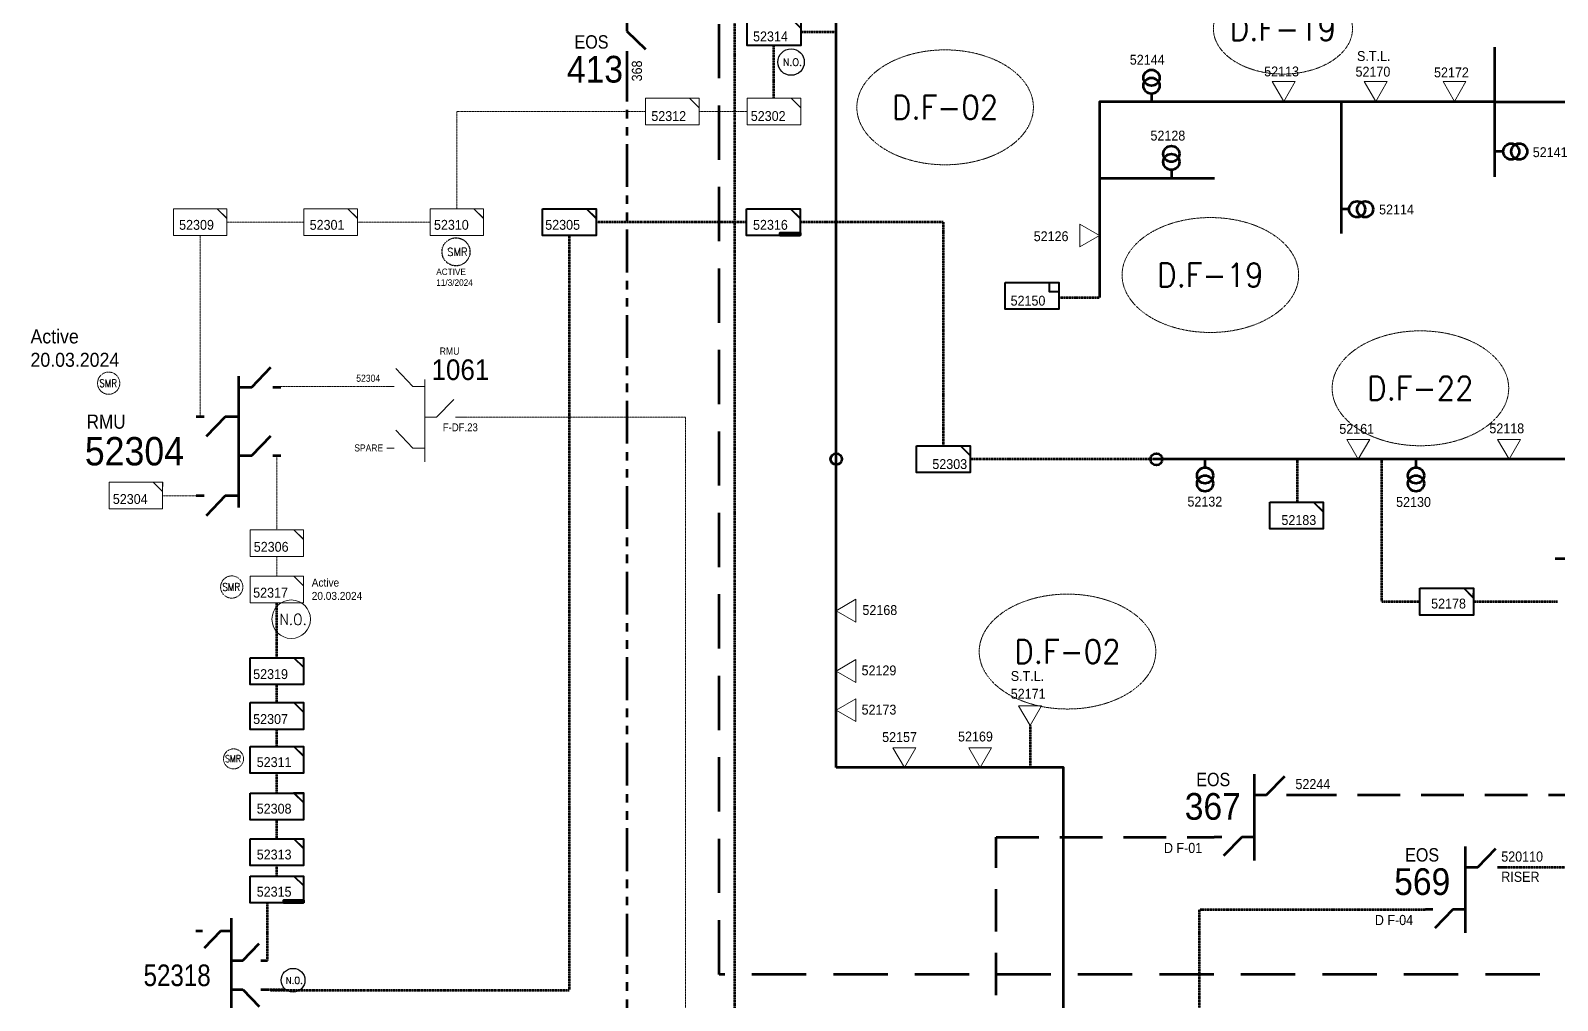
# Model space of a CAD drawing. Header units: metres. Extents: x 65984 to 144644, y -19036 to 23726.
# Drawn here: x 108153 to 108724, y 21144 to 21507 of the extents above; entities that cross this region are included whole.
import ezdxf
from ezdxf.enums import TextEntityAlignment as Align

# ---------------------------------------------------------------- set-up
doc = ezdxf.new("R2010")
doc.units = ezdxf.units.M
doc.header["$MEASUREMENT"] = 0
for name, pattern in [('( Phantom )', [2.5, 1.25, -0.25, 0.25, -0.25, 0.25, -0.25]), ('DGN Style 3', [0.013877, 0, -0.013877]), ('HIDDEN2', [2381.25, 1587.5, -793.75])]:
    doc.linetypes.add(name, pattern=pattern)
doc.layers.get('0').update_dxf_attribs({"color": 95, "lineweight": 40})
for name, color, linetype, lineweight in [('CONTRACTOR NAME', 95, 'Continuous', 40), ('d_eos', 111, 'Continuous', 40), ('d_eos no', 121, 'Continuous', 40), ('d_oh branch', 94, 'Continuous', 40), ('d_switch', 95, 'Continuous', 40), ('d_tf', 1, 'Continuous', 40), ('d_tf no', 6, 'Continuous', 40), ('d_ug cable', 95, 'Continuous', 40), ('d_ug tf', 1, 'Continuous', 40), ('FDR  2  05', 154, 'Continuous', 40), ('FDR  2  19', 172, 'Continuous', 40), ('fedr no', 95, 'Continuous', 40), ('Level 37', 7, 'Continuous', 0), ('O H MAIN FEEDER', 4, 'Continuous', 100), ('SW N O', 114, 'Continuous', 30)]:
    doc.layers.add(name, color=color, linetype=linetype, lineweight=lineweight)
doc.styles.add('NASKHF', font='naskhf.shx', dxfattribs={"height": 8})
doc.styles.add('Style-Arial', font='arial.ttf')
doc.styles.add('Style-ENGINEERING', font='ENGINEERING.shx')
doc.styles.add('Style-msdefault', font='msdefault.shx')
doc.styles.add('Style-STANDARD', font='STANDARD.shx')

# ---------------------------------------------------------------- blocks, each defined once
blk = doc.blocks.new('TF3_9')
at = {"layer": 'd_ug tf', "color": 3, "linetype": 'Continuous', "lineweight": 40}
for p, q in [((11.3, 9), (18.3, 9)), ((18.3, 9), (18.3, 2))]:
    blk.add_line(p, q, dxfattribs=at)
at = {"layer": 'd_ug tf', "color": 3, "linetype": 'Continuous', "lineweight": 40, "flags": 128}
blk.add_lwpolyline([(-21.7, 9), (18.3, 9), (18.3, -11), (-21.7, -11)], close=True, dxfattribs=at)
blk.add_lwpolyline([(18.3, 2), (11.3, 2), (11.3, 9)], dxfattribs=at)
blk = doc.blocks.new('TFU_74')
at = {"layer": 'd_tf', "color": 3, "linetype": 'Continuous', "lineweight": 70, "ltscale": 0.000390876}
blk.add_line((0, 10), (0, 0), dxfattribs=at)
for centre in [(0, 30), (0, 20)]:
    blk.add_circle(centre, 10, dxfattribs=at)
blk = doc.blocks.new('TFU_5')
at = {"layer": 'd_tf', "color": 5, "linetype": 'Continuous', "lineweight": 70, "ltscale": 0.000390876}
blk.add_line((0, 10), (0, 0), dxfattribs=at)
for centre in [(0, 30), (0, 20)]:
    blk.add_circle(centre, 10, dxfattribs=at)
blk = doc.blocks.new('*U846')
at = {"layer": 'd_eos', "color": 7, "linetype": 'Continuous', "lineweight": 211, "ltscale": 0.638341}
for p, q in [((-12.95, 12.1), (-12.95, 14.93)), ((-12.95, 4.66), (-5.94, 11.45)), ((11.34, 12.1), (11.34, 14.92)), ((11.34, 4.66), (18.34, 11.45)), ((14.01, 0.01), (-18.32, 0.01)), ((-12.95, 0.01), (-12.95, 4.66)), ((-0.8, 0.01), (-0.8, -4.64)), ((11.34, 0.01), (11.34, 4.66)), ((-0.8, -4.64), (6.2, -11.44)), ((-0.8, -12.09), (-0.8, -14.91))]:
    blk.add_line(p, q, dxfattribs=at)
blk = doc.blocks.new('*U827')
at = {"layer": 'd_eos', "color": 7, "linetype": 'Continuous', "lineweight": 211, "ltscale": 0.638341}
for p, q in [((0, 16.15), (0, -16.17)), ((4.65, 8.41), (11.45, 15.41)), ((0, 8.41), (4.65, 8.41)), ((12.09, 8.41), (14.92, 8.41)), ((-12.09, -7.45), (-14.92, -7.45)), ((-4.65, -7.45), (-11.44, -14.45)), ((0, -7.45), (-4.65, -7.45))]:
    blk.add_line(p, q, dxfattribs=at)
blk = doc.blocks.new('TF_8')
at = {"color": 0, "linetype": 'ByBlock', "lineweight": -2}
blk.add_line((6.3, 4.95), (9.9, 1.35), dxfattribs=at)
blk.add_3dface([(-10.1, 4.95), (9.9, 4.95), (9.9, -5.05), (-10.1, -5.05)], dxfattribs=at)
blk = doc.blocks.new('*U892')
at = {"layer": 'SW N O', "color": 3}
blk.add_circle((0, 0), 16.8, dxfattribs=at)
at = {"layer": 'SW N O', "color": 3, "style": 'Style-STANDARD'}
blk.add_text('N.O.', height=9.6, dxfattribs=at).set_placement((1.7, -0.2), align=Align.MIDDLE_CENTER)
blk = doc.blocks.new('*U2174')
at = {"layer": 'd_ug tf', "color": 11, "linetype": 'Continuous', "lineweight": 40, "flags": 128}
blk.add_lwpolyline([(11.46, 1.66), (7.33, 5.73), (11.47, 5.73)], close=True, dxfattribs=at)
at = {"layer": 'd_ug tf', "color": 11, "linetype": 'Continuous', "lineweight": 40, "xscale": 1.147979204721027, "yscale": 1.147979204721027, "zscale": 0.3630735559045985, "rotation": 359.9999999999999}
blk.add_blockref('TF_8', (0.1, 0.04), dxfattribs=at)
blk = doc.blocks.new('*U2175')
at = {"layer": 'd_ug cable', "color": 2, "linetype": 'Continuous', "lineweight": 13, "flags": 128}
blk.add_lwpolyline([(11.46, 1.66), (7.33, 5.73), (11.47, 5.73)], close=True, dxfattribs=at)
at = {"layer": 'd_ug cable', "color": 2, "linetype": 'Continuous', "lineweight": 13, "xscale": 1.147979204721027, "yscale": 1.147979204721027, "zscale": 0.3630735559045985, "rotation": 359.9999999999999}
blk.add_blockref('TF_8', (0.1, 0.04), dxfattribs=at)
blk = doc.blocks.new('*U2176')
at = {"layer": 'd_ug cable', "color": 171, "linetype": 'Continuous', "lineweight": 13, "flags": 128}
blk.add_lwpolyline([(11.46, 1.66), (7.33, 5.73), (11.47, 5.73)], close=True, dxfattribs=at)
at = {"layer": 'd_ug cable', "color": 171, "linetype": 'Continuous', "lineweight": 13, "xscale": 1.147979204721027, "yscale": 1.147979204721027, "zscale": 0.3630735559045985, "rotation": 359.9999999999999}
blk.add_blockref('TF_8', (0.1, 0.04), dxfattribs=at)
blk = doc.blocks.new('*U2221')
at = {"layer": 'd_ug tf', "color": 2, "linetype": 'Continuous', "lineweight": 40, "flags": 128}
blk.add_lwpolyline([(11.46, 1.66), (7.33, 5.73), (11.47, 5.73)], close=True, dxfattribs=at)
at = {"layer": 'd_ug tf', "color": 2, "linetype": 'Continuous', "lineweight": 40, "xscale": 1.147979204721027, "yscale": 1.147979204721027, "zscale": 0.3630735559045985, "rotation": 359.9999999999999}
blk.add_blockref('TF_8', (0.1, 0.04), dxfattribs=at)
blk = doc.blocks.new('*U2274')
at = {"layer": 'd_ug tf', "color": 5, "linetype": 'Continuous', "lineweight": 40, "flags": 128}
blk.add_lwpolyline([(11.46, 1.66), (7.33, 5.73), (11.47, 5.73)], close=True, dxfattribs=at)
at = {"layer": 'd_ug tf', "color": 5, "linetype": 'Continuous', "lineweight": 40, "xscale": 1.147979204721027, "yscale": 1.147979204721027, "zscale": 0.3630735559045985, "rotation": 359.9999999999999}
blk.add_blockref('TF_8', (0.1, 0.04), dxfattribs=at)
blk = doc.blocks.new('*U3765')
at = {"layer": 'd_eos', "color": 7, "linetype": 'Continuous', "lineweight": 13, "ltscale": 1.039373}
for p, q in [((-12.95, 12.1), (-12.95, 14.93)), ((11.34, 12.1), (11.34, 14.92)), ((-12.95, 4.66), (-5.94, 11.45)), ((11.34, 4.66), (18.34, 11.45)), ((14.01, 0.01), (-18.32, 0.01)), ((-12.95, 0.01), (-12.95, 4.66)), ((-0.8, 0.01), (-0.8, -4.64)), ((11.34, 0.01), (11.34, 4.66)), ((-0.8, -4.64), (6.2, -11.44)), ((-0.8, -12.09), (-0.8, -14.91))]:
    blk.add_line(p, q, dxfattribs=at)
blk = doc.blocks.new('*U3766')
at = {"layer": 'd_eos', "color": 2, "linetype": 'Continuous', "lineweight": 211, "ltscale": 0.677329}
for p, q in [((0, 24.42), (0, -24.76)), ((4.93, 20.34), (12.14, 27.77)), ((0, 20.34), (4.93, 20.34)), ((12.83, 20.34), (15.83, 20.34)), ((-12.83, 9.25), (-15.82, 9.25)), ((-4.93, 9.25), (-12.14, 1.82)), ((0, 9.25), (-4.93, 9.25)), ((4.93, -5.29), (12.14, 2.14)), ((0, -5.29), (4.93, -5.29)), ((12.83, -5.29), (15.83, -5.29)), ((-12.83, -20.33), (-15.83, -20.33)), ((-4.93, -20.33), (-12.15, -27.76)), ((0, -20.33), (-4.93, -20.33))]:
    blk.add_line(p, q, dxfattribs=at)
blk = doc.blocks.new('*U3767')
at = {"layer": 'SW N O', "color": 3, "lineweight": 13}
blk.add_circle((0, 18), 16.8, dxfattribs=at)
at = {"layer": 'SW N O', "color": 3, "lineweight": 13, "style": 'Style-STANDARD'}
blk.add_text('N.O.', height=9.6, dxfattribs=at).set_placement((1.7, 17.8), align=Align.MIDDLE_CENTER)
blk = doc.blocks.new('*U3768')
at = {"layer": 'd_eos', "color": 7, "linetype": 'Continuous', "lineweight": 211, "ltscale": 0.574507}
for p, q in [((-0.02, -20.94), (-0.02, 23.24)), ((-10.9, 18.41), (-13.44, 18.41)), ((-4.2, 18.4), (-10.32, 12.1)), ((-0.02, 18.4), (-4.2, 18.4)), ((4.17, 7.47), (10.28, 13.78)), ((-0.02, 7.47), (4.17, 7.47)), ((10.87, 7.47), (13.41, 7.47)), ((-0.02, -3.46), (4.17, -3.46)), ((4.17, -3.46), (10.28, -9.76)), ((10.87, -3.46), (13.41, -3.46)), ((-0.02, -16.93), (4.17, -16.93)), ((4.17, -16.93), (10.28, -23.23)), ((10.87, -16.93), (13.41, -16.93))]:
    blk.add_line(p, q, dxfattribs=at)
blk = doc.blocks.new('*U3894')
at = {"layer": 'SW N O', "color": 2, "linetype": 'DGN Style 3'}
blk.add_circle((0, 0), 16.8, dxfattribs=at)
at = {"layer": 'SW N O', "color": 1, "linetype": 'DGN Style 3', "style": 'Style-STANDARD'}
blk.add_text('SMR', height=9.6, dxfattribs=at).set_placement((1.7, -0.2), align=Align.MIDDLE_CENTER)

msp = doc.modelspace()

# ---------------------------------------------------------------- linework, layer by layer
at = {"layer": 'CONTRACTOR NAME', "color": 11, "lineweight": 211, "ltscale": 0.498271, "flags": 128}
for points in [[(108438.76, 21429.8), (108433.34, 21429.8), (108433.34, 21430.78), (108438.76, 21430.78)], [(108440.76, 21429.8), (108438.76, 21429.8), (108438.76, 21430.78), (108440.76, 21430.78)], [(108253.03, 21180.08), (108247.61, 21180.08), (108247.61, 21181.07), (108253.03, 21181.07)], [(108255.03, 21180.08), (108253.03, 21180.08), (108253.03, 21181.07), (108255.03, 21181.07)]]:
    msp.add_lwpolyline(points, close=True, dxfattribs=at)
at = {"layer": 'd_oh branch', "color": 3, "linetype": 'Continuous', "lineweight": 100}
for p, q in [((108643.13, 21479.8), (108643.13, 21430.59)), ((108700.54, 21479.8), (108700.54, 21451.76)), ((108552.79, 21451.23), (108595.79, 21451.23))]:
    msp.add_line(p, q, dxfattribs=at)
at = {"layer": 'd_oh branch', "color": 3, "linetype": 'Continuous', "lineweight": 100, "flags": 128}
for points in [[(108700.54, 21500.3), (108700.54, 21479.8), (108783.74, 21479.8)], [(108700.54, 21479.8), (108552.79, 21479.8), (108552.79, 21406.6)]]:
    msp.add_lwpolyline(points, dxfattribs=at)
at = {"layer": 'd_tf', "color": 3, "linetype": 'Continuous', "lineweight": 0, "ltscale": 0.000426762, "flags": 128}
for points in [[(108617.37, 21487.4), (108625.91, 21487.4), (108621.64, 21480.01)], [(108651.79, 21487.4), (108660.33, 21487.4), (108656.06, 21480.01)], [(108681.3, 21487.4), (108689.83, 21487.4), (108685.57, 21480.01)], [(108545.4, 21425.56), (108545.4, 21434.09), (108552.79, 21429.83)]]:
    msp.add_lwpolyline(points, close=True, dxfattribs=at)
at = {"layer": 'd_tf', "color": 5, "linetype": 'Continuous', "lineweight": 0, "ltscale": 0.000426762, "flags": 128}
for points in [[(108645.3, 21353.45), (108653.83, 21353.45), (108649.56, 21346.06)], [(108701.66, 21353.45), (108710.19, 21353.45), (108705.93, 21346.06)]]:
    msp.add_lwpolyline(points, close=True, dxfattribs=at)
at = {"layer": 'd_tf', "color": 11, "linetype": 'Continuous', "lineweight": 0, "ltscale": 0.000426762, "flags": 128}
for points in [[(108461.64, 21293.66), (108461.64, 21285.12), (108454.24, 21289.39)], [(108461.64, 21271.07), (108461.64, 21262.54), (108454.24, 21266.8)], [(108461.64, 21256.4), (108461.64, 21247.86), (108454.24, 21252.13)], [(108522.5, 21253.76), (108531.04, 21253.76), (108526.77, 21246.37)], [(108475.51, 21238.06), (108484.04, 21238.06), (108479.77, 21230.67)], [(108503.86, 21238.06), (108512.4, 21238.06), (108508.13, 21230.67)]]:
    msp.add_lwpolyline(points, close=True, dxfattribs=at)
at = {"layer": 'd_ug cable', "color": 11, "linetype": 'DGN Style 3', "lineweight": 106}
for p, q in [((108440.99, 21505.96), (108454.24, 21505.96)), ((108420.75, 21434.8), (108364.43, 21434.8)), ((108245.03, 21271.8), (108245.03, 21292.28)), ((108245.03, 21254.99), (108245.03, 21261.8)), ((108245.03, 21238.6), (108245.03, 21244.99)), ((108245.03, 21221.16), (108245.03, 21228.59)), ((108245.03, 21204.02), (108245.03, 21211.16)), ((108245.03, 21190.09), (108245.03, 21194.02)), ((108241.56, 21158.52), (108241.56, 21180.08)), ((108241.56, 21147.59), (108248.01, 21147.59)), ((108242.64, 21147.39), (108354.43, 21147.39))]:
    msp.add_line(p, q, dxfattribs=at)
at = {"layer": 'd_ug cable', "color": 171, "linetype": 'DGN Style 3', "lineweight": 106}
msp.add_line((108430.98, 21481.17), (108430.98, 21500.96), dxfattribs=at)
at = {"layer": 'd_ug cable', "color": 171, "linetype": 'DGN Style 3', "lineweight": 13}
for p, q in [((108402.98, 21476.17), (108420.98, 21476.17)), ((108255.19, 21434.8), (108226.37, 21434.8)), ((108302.37, 21434.8), (108275.2, 21434.8)), ((108216.37, 21361.96), (108216.37, 21429.8)), ((108286.2, 21373.33), (108245.03, 21373.33)), ((108245.03, 21319.66), (108245.03, 21347.42)), ((108216.36, 21332.37), (108202.28, 21332.37)), ((108245.03, 21302.28), (108245.03, 21309.65))]:
    msp.add_line(p, q, dxfattribs=at)
at = {"layer": 'd_ug cable', "color": 3, "linetype": 'DGN Style 3', "lineweight": 106}
msp.add_line((108537.51, 21406.58), (108552.82, 21406.58), dxfattribs=at)
at = {"layer": 'd_ug cable', "color": 5, "linetype": 'DGN Style 3', "lineweight": 100}
msp.add_line((108626.69, 21346.06), (108626.69, 21330.04), dxfattribs=at)
at = {"layer": 'd_ug cable', "color": 5, "linetype": 'DGN Style 3', "lineweight": 106}
msp.add_line((108692.58, 21292.77), (108724.05, 21292.77), dxfattribs=at)
at = {"layer": 'd_ug cable', "color": 218, "linetype": 'DGN Style 3', "lineweight": 211, "flags": 128}
for points in [[(108704.51, 21193.43), (109097.74, 21193.43), (109097.74, 22040.63), (109289.58, 22040.63)], [(108590.1, 20812.12), (108590.1, 21177.58), (108674.65, 21177.58)]]:
    msp.add_lwpolyline(points, dxfattribs=at)
at = {"layer": 'd_ug cable', "color": 134, "linetype": 'HIDDEN2', "lineweight": 211, "ltscale": 0.01}
for points in [[(108625.47, 21220.52), (109081.06, 21220.52), (109081.06, 21908.65), (109081.06, 22012.63)], [(108514.16, 20812.12), (108514.16, 21204.66), (108595.67, 21204.66)]]:
    msp.add_lwpolyline(points, dxfattribs=at)
at = {"layer": 'd_ug cable', "color": 74, "linetype": 'HIDDEN2', "lineweight": 140, "ltscale": 0.012803}
msp.add_lwpolyline([(108747.94, 21153.26), (108747.94, 21153.26), (108410.49, 21153.26), (108410.49, 21755.65), (108547.79, 21755.65)], dxfattribs=at)
at = {"layer": 'd_ug cable', "color": 251, "linetype": 'DGN Style 3', "lineweight": 106, "flags": 128}
msp.add_lwpolyline([(109137.55, 20812.12), (109137.55, 20977.11), (108416.33, 20977.11), (108416.33, 21525.01), (108501.21, 21525.01)], dxfattribs=at)
at = {"layer": 'd_ug cable', "color": 174, "linetype": '( Phantom )', "lineweight": 200, "ltscale": 12.802868, "flags": 128}
msp.add_lwpolyline([(108375.96, 21496.01), (108375.96, 20942.53), (108940.17, 20942.53)], dxfattribs=at)
at = {"layer": 'd_ug cable', "color": 171, "linetype": 'DGN Style 3', "lineweight": 13, "flags": 128}
for points in [[(108312.37, 21439.8), (108312.37, 21476.17), (108382.97, 21476.17)], [(109188.42, 20812.12), (109188.42, 20963.85), (108397.86, 20963.85), (108397.86, 21361.77), (108314.69, 21361.77)]]:
    msp.add_lwpolyline(points, dxfattribs=at)
at = {"layer": 'd_ug cable', "color": 11, "linetype": 'DGN Style 3', "lineweight": 140, "flags": 128}
msp.add_lwpolyline([(108494.36, 21351.06), (108494.36, 21434.8), (108440.76, 21434.8)], dxfattribs=at)
at = {"layer": 'd_ug cable', "color": 11, "linetype": 'DGN Style 3', "lineweight": 106, "flags": 128}
msp.add_lwpolyline([(108354.43, 21429.8), (108354.43, 21147.39), (108354.43, 21147.39), (108354.43, 21147.39)], dxfattribs=at)
at = {"layer": 'd_ug cable', "color": 5, "linetype": 'DGN Style 3', "lineweight": 158, "flags": 128}
msp.add_lwpolyline([(108573.75, 21346.06), (108504.36, 21346.06)], dxfattribs=at)
at = {"layer": 'd_ug cable', "color": 5, "linetype": 'DGN Style 3', "lineweight": 106, "flags": 128}
msp.add_lwpolyline([(108658.23, 21346.06), (108658.23, 21292.77), (108672.57, 21292.77)], dxfattribs=at)
at = {"layer": 'd_ug cable', "color": 2, "linetype": 'DGN Style 3', "lineweight": 13}
for centre, radius in [((108182.14, 21374.53), 4.16), ((108228.17, 21298.25), 4.16), ((108228.84, 21233.93), 3.75)]:
    msp.add_circle(centre, radius, dxfattribs=at)
at = {"layer": 'FDR  2  05', "color": 3, "linetype": 'Continuous', "lineweight": 100}
msp.add_line((108812.4, 21308.77), (108723.16, 21308.77), dxfattribs=at)
at = {"layer": 'FDR  2  05', "color": 5, "linetype": 'Continuous', "lineweight": 100, "flags": 128}
msp.add_lwpolyline([(108801.84, 21346.06), (108573.75, 21346.06)], dxfattribs=at)
at = {"layer": 'FDR  2  19', "color": 11, "linetype": 'DGN Style 3', "lineweight": 53}
msp.add_line((108526.77, 21246.37), (108526.77, 21231.49), dxfattribs=at)
at = {"layer": 'fedr no', "color": 82, "linetype": 'DGN Style 3', "lineweight": 13, "true_color": 0x1dc70e}
for centre, major_axis in [((108621.37, 21507.16), (26.02, 0)), ((108495.01, 21477.77), (33.02, 0)), ((108594.22, 21415.01), (33.02, 0)), ((108672.79, 21372.62), (33.02, 0)), ((108540.78, 21274.09), (33.02, 0))]:
    msp.add_ellipse(centre, major_axis=major_axis, ratio=0.651175, dxfattribs=at)
at = {"layer": 'O H MAIN FEEDER', "color": 11, "lineweight": 211, "ltscale": 0.498271, "flags": 128}
for points in [[(108454.24, 21230.67), (108454.24, 21675.01)], [(108539.23, 21092.71), (108539.23, 21230.67), (108454.24, 21230.67)]]:
    msp.add_lwpolyline(points, dxfattribs=at)
at = {"layer": 'O H MAIN FEEDER', "color": 11, "lineweight": 211, "ltscale": 0.498271}
msp.add_circle((108454.26, 21346.12), 2.1, dxfattribs=at)
at = {"layer": 'O H MAIN FEEDER', "color": 5, "lineweight": 211, "ltscale": 0.488306}
msp.add_circle((108574.03, 21346.06), 2.21, dxfattribs=at)

# ---------------------------------------------------------------- block references
at = {"layer": 'd_eos', "color": 7, "linetype": 'Continuous', "lineweight": 211, "ltscale": 0.638341}
for name, p in [('*U846', (108376.77, 21510.92)), ('*U827', (108610.59, 21212.1)), ('*U827', (108689.58, 21185))]:
    msp.add_blockref(name, p, dxfattribs=at)
at = {"layer": 'd_eos', "color": 2, "linetype": 'Continuous', "lineweight": 211, "ltscale": 0.677329}
msp.add_blockref('*U3766', (108230.7, 21352.71), dxfattribs=at)
at = {"layer": 'd_eos', "color": 7, "linetype": 'Continuous', "lineweight": 13, "ltscale": 0.519687, "xscale": 0.9516531212886368, "yscale": 0.9516531212886368, "zscale": 0.9516531212886368, "rotation": 89.99999999999997}
msp.add_blockref('*U3765', (108300.4, 21362.54), dxfattribs=at)
at = {"layer": 'd_eos', "color": 7, "linetype": 'Continuous', "lineweight": 211, "ltscale": 0.574507}
msp.add_blockref('*U3768', (108228.15, 21151.05), dxfattribs=at)
at = {"layer": 'd_tf', "color": 3, "linetype": 'Continuous', "lineweight": 70, "ltscale": 0.000390876, "xscale": 0.3, "yscale": 0.3, "zscale": 0.3}
for p, rotation in [((108572.2, 21479.84), 359.9999999999999), ((108579.62, 21451.35), 359.9999999999999), ((108700.75, 21461.24), 269.9999999999998), ((108643.11, 21439.63), 269.9999999999998)]:
    msp.add_blockref('TFU_74', p, dxfattribs=dict(at, rotation=rotation))
at = {"layer": 'd_tf', "color": 5, "linetype": 'Continuous', "lineweight": 70, "ltscale": 0.000390876, "xscale": 0.3, "yscale": 0.3, "zscale": 0.3, "rotation": 179.9999999999999}
for p in [(108592.23, 21346), (108671.14, 21346)]:
    msp.add_blockref('TFU_5', p, dxfattribs=at)
at = {"layer": 'd_ug cable', "color": 171, "linetype": 'Continuous', "lineweight": 13, "xscale": 0.8714958807233716, "yscale": 0.8714958807233716, "zscale": 0.8714958807233716}
for p in [(108392.99, 21476.18), (108431, 21476.18), (108216.38, 21434.81), (108265.21, 21434.81), (108245.04, 21314.67)]:
    msp.add_blockref('*U2176', p, dxfattribs=at)
at = {"layer": 'd_ug cable', "color": 2, "linetype": 'Continuous', "lineweight": 13}
for name, p, xscale, yscale, zscale in [('*U2175', (108312.39, 21434.81), 0.8714958807233716, 0.8714958807233716, 0.8714958807233716), ('*U2175', (108192.34, 21332.55), 0.8714958807233716, 0.8714958807233716, 0.8714958807233716), ('TF_8', (108245.13, 21297.33), 1.000459148070467, 1.000459148070467, 0.3164171083704443)]:
    msp.add_blockref(name, p, dxfattribs=dict(at, xscale=xscale, yscale=yscale, zscale=zscale))
at = {"layer": 'd_ug tf', "color": 11, "linetype": 'Continuous', "lineweight": 40}
for name, p, xscale, yscale, zscale in [('*U2174', (108431, 21505.98), 0.8714958807233716, 0.8714958807233716, 0.8714958807233716), ('*U2174', (108354.44, 21434.81), 0.8714958807233716, 0.8714958807233716, 0.8714958807233716), ('*U2174', (108430.77, 21434.81), 0.8714958807233716, 0.8714958807233716, 0.8714958807233716), ('*U2174', (108494.37, 21346.07), 0.8714958807233716, 0.8714958807233716, 0.8714958807233716), ('TF_8', (108245.13, 21266.85), 1.000459148070467, 1.000459148070467, 0.3164171083704443), ('TF_8', (108245.13, 21250.04), 1.000459148070467, 1.000459148070467, 0.3164171083704443), ('*U2174', (108245.04, 21216.17), 0.8714958807233716, 0.8714958807233716, 0.8714958807233716), ('*U2174', (108245.04, 21199.03), 0.8714958807233716, 0.8714958807233716, 0.8714958807233716), ('*U2174', (108245.04, 21185.1), 0.8714958807233716, 0.8714958807233716, 0.8714958807233716)]:
    msp.add_blockref(name, p, dxfattribs=dict(at, xscale=xscale, yscale=yscale, zscale=zscale))
at = {"layer": 'd_ug tf', "color": 3, "linetype": 'Continuous', "lineweight": 40, "xscale": 0.5002295740352335, "yscale": 0.5002295740352335, "zscale": 0.5002295740352335, "rotation": 359.9997}
msp.add_blockref('TF3_9', (108528.36, 21407.71), dxfattribs=at)
at = {"layer": 'd_ug tf', "color": 5, "linetype": 'Continuous', "lineweight": 40, "xscale": 0.8714958807233716, "yscale": 0.8714958807233716, "zscale": 0.8714958807233716}
for p in [(108626.44, 21325.05), (108682.59, 21292.79)]:
    msp.add_blockref('*U2274', p, dxfattribs=at)
at = {"layer": 'd_ug tf', "color": 2, "linetype": 'Continuous', "lineweight": 40, "xscale": 0.8714958807233716, "yscale": 0.8714958807233716, "zscale": 0.8714958807233716}
msp.add_blockref('*U2221', (108245.04, 21233.61), dxfattribs=at)
at = {"layer": 'SW N O', "color": 3}
for p, xscale, yscale, zscale in [((108437.38, 21494.71), 0.2950694635422144, 0.2950694635422144, 0.2950694635422144), ((108251.11, 21151.08), 0.265562517187993, 0.265562517187993, 0.265562517187993)]:
    msp.add_blockref('*U892', p, dxfattribs=dict(at, xscale=xscale, yscale=yscale, zscale=zscale))
at = {"layer": 'SW N O', "color": 1, "linetype": 'DGN Style 3', "xscale": 0.3119794817182941, "yscale": 0.3119794817182941, "zscale": 0.3119794817182941}
msp.add_blockref('*U3894', (108312.05, 21423.69), dxfattribs=at)
at = {"layer": 'SW N O', "color": 3, "lineweight": 13, "xscale": 0.4285862967812044, "yscale": 0.4285862967812044, "zscale": 0.4285862967812044, "rotation": 359.9999999999999}
msp.add_blockref('*U3767', (108250.41, 21278.49), dxfattribs=at)

# ---------------------------------------------------------------- texts
at = {"layer": 'CONTRACTOR NAME', "color": 11, "lineweight": 211, "style": 'Style-msdefault', "width": 0.945946}
for s, height, p in [('2016.12.12', 0.683, (108433.57, 21430.64)), ('FSC', 0.572, (108439.1, 21430.59)), ('2016.12.12', 0.683, (108247.84, 21180.92)), ('FSC', 0.572, (108253.37, 21180.87))]:
    msp.add_text(s, height=height, dxfattribs=at).set_placement(p, align=Align.TOP_LEFT)
at = {"layer": 'd_eos no', "color": 7, "linetype": 'Continuous', "lineweight": 120, "style": 'Style-Arial', "width": 0.9}
msp.add_text('413', height=10, dxfattribs=at).set_placement((108353.55, 21497.03), align=Align.TOP_LEFT)
at = {"layer": 'd_eos no', "color": 7, "linetype": 'Continuous', "lineweight": 13, "style": 'Style-Arial', "width": 0.9}
msp.add_text('1061', height=7.723, dxfattribs=at).set_placement((108302.91, 21383.43), align=Align.TOP_LEFT)
at = {"layer": 'd_eos no', "color": 121, "linetype": 'Continuous', "lineweight": 140, "style": 'Style-Arial', "width": 0.9}
msp.add_text('52304', height=10.611, dxfattribs=at).set_placement((108173.23, 21354.38), align=Align.TOP_LEFT)
at = {"layer": 'd_eos no', "color": 7, "linetype": 'Continuous', "lineweight": 140}
for s, height, style, width, p in [('367', 10, 'Style-Arial', 0.9, (108584.63, 21221.15)), ('569', 10, 'Style-Arial', 0.9, (108662.98, 21193)), ('52318', 8.1, 'Style-msdefault', 0.833333, (108195.19, 21156.99))]:
    msp.add_text(s, height=height, dxfattribs=dict(at, style=style, width=width)).set_placement(p, align=Align.TOP_LEFT)
at = {"layer": 'd_switch', "color": 174, "linetype": 'Continuous', "lineweight": 30, "style": 'Style-ENGINEERING', "width": 0.921053}
msp.add_text('368', height=3.8, rotation=90, dxfattribs=at).set_placement((108377.82, 21487.48), align=Align.TOP_LEFT)
at = {"layer": 'd_switch', "color": 134, "linetype": 'Continuous', "lineweight": 30, "style": 'Style-ENGINEERING', "width": 0.921053}
for s, p in [('52244', (108626.05, 21226.4)), ('D F-01', (108576.86, 21202.5))]:
    msp.add_text(s, height=3.8, dxfattribs=at).set_placement(p, align=Align.TOP_LEFT)
at = {"layer": 'd_switch', "color": 218, "linetype": 'Continuous', "lineweight": 30, "style": 'Style-ENGINEERING', "width": 0.921053}
for s, p in [('520110', (108703.03, 21199.28)), ('RISER', (108703.03, 21191.71)), ('D F-04', (108655.75, 21175.53))]:
    msp.add_text(s, height=3.8, dxfattribs=at).set_placement(p, align=Align.TOP_LEFT)
at = {"layer": 'd_tf no', "color": 11, "linetype": 'Continuous', "lineweight": 40, "style": 'Style-msdefault', "width": 0.945946}
for s, p in [('52314', (108423.17, 21506.15)), ('52305', (108345.43, 21435.64)), ('52316', (108423.15, 21435.64)), ('52168', (108464.08, 21291.47)), ('52319', (108236.19, 21267.5)), ('52129', (108463.76, 21268.89)), ('52171', (108519.56, 21260.15)), ('52173', (108463.76, 21254.21)), ('52307', (108236.19, 21250.69)), ('52157', (108471.46, 21243.94)), ('52169', (108499.85, 21244.15)), ('52308', (108237.52, 21217.14)), ('52313', (108237.52, 21199.99)), ('52315', (108237.52, 21186.06))]:
    msp.add_text(s, height=3.7, dxfattribs=at).set_placement(p, align=Align.TOP_LEFT)
at = {"layer": 'd_tf no', "color": 3, "linetype": 'Continuous', "lineweight": 40, "style": 'Style-msdefault', "width": 0.945946}
for s, p in [('S.T.L.', (108649.08, 21498.82)), ('52144', (108564.09, 21497.43)), ('52113', (108614.35, 21493.04)), ('52170', (108648.52, 21492.96)), ('52172', (108677.88, 21492.68)), ('52128', (108571.82, 21469.04)), ('52141', (108714.81, 21462.83)), ('52114', (108657.33, 21441.39)), ('52126', (108528.14, 21431.38)), ('52150', (108519.5, 21407.25))]:
    msp.add_text(s, height=3.7, dxfattribs=at).set_placement(p, align=Align.TOP_LEFT)
at = {"layer": 'd_tf no', "color": 5, "linetype": 'Continuous', "lineweight": 40, "style": 'Style-msdefault', "width": 0.945946}
for s, p in [('52161', (108642.44, 21359.28)), ('52118', (108698.58, 21359.47)), ('52132', (108585.65, 21332.07)), ('52130', (108663.7, 21331.92))]:
    msp.add_text(s, height=3.7, dxfattribs=at).set_placement(p, align=Align.TOP_LEFT)
at = {"layer": 'd_tf no', "color": 11, "linetype": 'Continuous', "lineweight": 40, "style": 'Style-msdefault', "width": 0.945946}
msp.add_text('52303', height=3.7, dxfattribs=at).set_placement((108503.24, 21346.1), align=Align.TOP_RIGHT)
at = {"layer": 'd_tf no', "color": 5, "linetype": 'Continuous', "lineweight": 40, "style": 'Style-msdefault', "width": 0.945946}
for s, p in [('52183', (108633.82, 21325.15)), ('52178', (108689.82, 21293.91))]:
    msp.add_text(s, height=3.7, dxfattribs=at).set_placement(p, align=Align.TOP_RIGHT)
at = {"layer": 'd_tf no', "color": 214, "linetype": 'Continuous', "lineweight": 40, "style": 'Style-msdefault', "width": 0.945946}
msp.add_text('S.T.L.', height=3.7, dxfattribs=at).set_placement((108519.56, 21266.79), align=Align.TOP_LEFT)
at = {"layer": 'd_tf no', "color": 2, "linetype": 'Continuous', "lineweight": 40, "style": 'Style-msdefault', "width": 0.945946}
msp.add_text('52311', height=3.7, dxfattribs=at).set_placement((108237.52, 21234.57), align=Align.TOP_LEFT)
at = {"layer": 'd_tf no', "color": 121, "linetype": 'Continuous', "lineweight": 40, "attachment_point": 1, "style": 'NASKHF'}
for insert, char_height in [((108152.9, 21394.65), 5.2438), ((108258.09, 21301.39), 2.9841)]:
    msp.add_mtext('\\Fmsdefault;\\H1x;\\W0.945946;Active\\P20.03.2024', dxfattribs=dict(at, insert=insert, char_height=char_height))
at = {"layer": 'd_tf no', "color": 1, "linetype": 'Continuous', "lineweight": 40, "ltscale": 0.9, "char_height": 2.8729, "attachment_point": 5, "line_spacing_factor": 1.2, "style": 'Style-STANDARD'}
for insert in [(108181.97, 21374.53), (108228, 21298.26)]:
    msp.add_mtext('\\H1x;\\W0.909091;SMR\\P', dxfattribs=dict(at, insert=insert))
at = {"layer": 'd_tf no', "color": 1, "linetype": 'Continuous', "lineweight": 40, "ltscale": 0.81, "insert": (108228.67, 21233.97), "char_height": 2.5856, "attachment_point": 5, "line_spacing_factor": 1.2, "style": 'Style-STANDARD'}
msp.add_mtext('\\H1x;\\W0.909091;SMR\\P', dxfattribs=at)
at = {"layer": 'd_ug cable', "color": 171, "linetype": 'Continuous', "lineweight": 13, "style": 'Style-msdefault', "width": 0.945946}
for s, p in [('52312', (108385.11, 21476.35)), ('52302', (108422.32, 21476.36)), ('52309', (108208.49, 21435.63)), ('52301', (108257.32, 21435.63)), ('52306', (108236.41, 21315.14))]:
    msp.add_text(s, height=3.7, dxfattribs=at).set_placement(p, align=Align.TOP_LEFT)
at = {"layer": 'd_ug cable', "color": 121, "linetype": 'Continuous', "lineweight": 13, "style": 'Style-msdefault', "width": 0.945946}
for s, p in [('52310', (108303.81, 21435.64)), ('52304', (108183.7, 21333.03)), ('52317', (108236.19, 21297.98))]:
    msp.add_text(s, height=3.7, dxfattribs=at).set_placement(p, align=Align.TOP_LEFT)
at = {"layer": 'd_ug cable', "color": 121, "linetype": 'Continuous', "lineweight": 13, "insert": (108304.67, 21417.44), "char_height": 2.4285, "attachment_point": 1, "style": 'NASKHF'}
msp.add_mtext('\\Fmsdefault;\\H1x;\\W0.945946;ACTIVE\\P11/3/2024', dxfattribs=at)
at = {"layer": 'fedr no', "color": 6, "linetype": 'Continuous', "lineweight": 40, "char_height": 8.852, "attachment_point": 5, "style": 'Style-STANDARD'}
for s, insert in [('D.F-19', (108621.37, 21507.16)), ('D.F-02', (108495.01, 21477.77)), ('D.F-19', (108594.22, 21415.01)), ('D.F-02', (108540.78, 21274.09))]:
    msp.add_mtext(s, dxfattribs=dict(at, insert=insert))
at = {"layer": 'fedr no', "color": 5, "linetype": 'Continuous', "lineweight": 40, "insert": (108672.79, 21372.62), "char_height": 8.852, "attachment_point": 5, "style": 'Style-STANDARD'}
msp.add_mtext('D.F-22', dxfattribs=at)
at = {"layer": 'Level 37', "color": 7, "linetype": 'Continuous', "lineweight": 80, "style": 'Style-msdefault', "width": 0.9}
for p in [(108356.38, 21504.75), (108588.95, 21228.72), (108667.07, 21200.52)]:
    msp.add_text('EOS', height=5, dxfattribs=at).set_placement(p, align=Align.TOP_LEFT)
at = {"layer": 'Level 37', "color": 7, "linetype": 'Continuous', "lineweight": 13, "style": 'Style-msdefault', "width": 0.9}
for s, height, p in [('RMU', 2.695, (108305.96, 21387.89)), ('52304', 2.671, (108274.74, 21377.72)), ('F-DF.23', 2.967, (108307.12, 21359.5)), ('SPARE', 2.644, (108274.02, 21351.62))]:
    msp.add_text(s, height=height, dxfattribs=at).set_placement(p, align=Align.TOP_LEFT)
at = {"layer": 'Level 37', "color": 2, "linetype": 'Continuous', "lineweight": 80, "style": 'Style-msdefault', "width": 0.9}
msp.add_text('RMU', height=5.305, dxfattribs=at).set_placement((108173.92, 21362.79), align=Align.TOP_LEFT)

doc.saveas('drawing.dxf')
